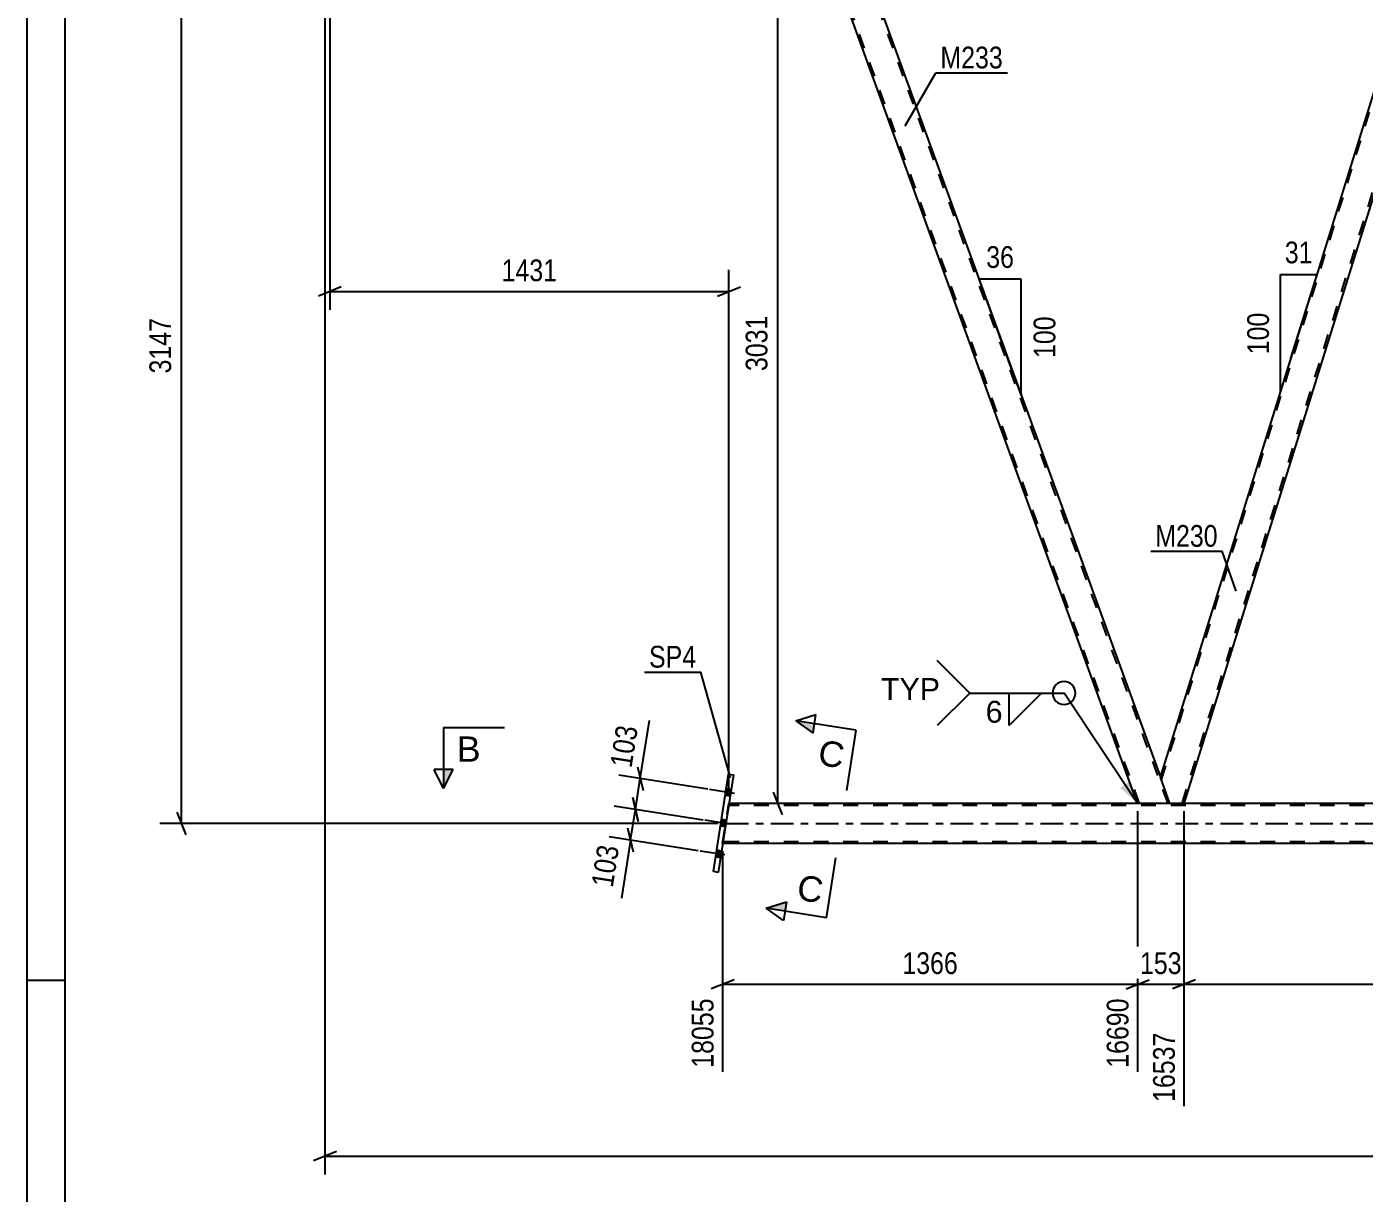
# Model space of a CAD drawing. Header units: millimetres. Extents: x 0 to 841, y 0 to 594.
# Drawn here: x 0 to 176.1, y 270 to 423.6 of the extents above; entities that cross this region are included whole.
import ezdxf

# ---------------------------------------------------------------- set-up
doc = ezdxf.new("R2010")
doc.units = ezdxf.units.MM
doc.linetypes.add('DXK_LINE_DOT2', pattern=[3.9198, 1.9599, -1.9599])
doc.linetypes.add('DXK_LINE_DOT3', pattern=[5.9187, 2.979, -0.9799, 0.9799, -0.9799])
doc.styles.add('Arial', font='arial.ttf', dxfattribs={"height": 0.2})
doc.styles.add('Arial Narrow', font='ARIALN.TTF', dxfattribs={"height": 0.2})

# ---------------------------------------------------------------- blocks, each defined once
blk = doc.blocks.new('Unknown-272366151-1135')
at = {"color": 5, "linetype": 'Continuous'}
for p, q in [((0, 594), (0, 0)), ((5, 589), (5, 5)), ((5, 298), (0, 298))]:
    blk.add_line(p, q, dxfattribs=at)
blk = doc.blocks.new('Part-272366151-4094 - 4038')
at = {"color": 2, "linetype": 'Continuous'}
for p, q in [((146.24, 321.3), (102.12, 442.52)), ((102.12, 442.52), (106.37, 442.52)), ((106.37, 442.52), (149.23, 324.77))]:
    blk.add_line(p, q, dxfattribs=at)
at = {"color": 7, "linetype": 'DXK_LINE_DOT2'}
for p, q in [((146.49, 321.3), (102.37, 442.52)), ((150.24, 321.3), (106.12, 442.52)), ((150.49, 321.3), (149.23, 324.77)), ((150.49, 321.3), (146.24, 321.3))]:
    blk.add_line(p, q, dxfattribs=at)
blk = doc.blocks.new('Part-272366151-4089 - 4038')
at = {"color": 2, "linetype": 'Continuous'}
for p, q in [((149.23, 324.77), (185.93, 442.52)), ((187.25, 442.52), (185.93, 442.52)), ((187.25, 442.52), (188.8, 438.27)), ((188.8, 438.27), (152.34, 321.3)), ((150.49, 321.3), (149.23, 324.77))]:
    blk.add_line(p, q, dxfattribs=at)
at = {"color": 7, "linetype": 'DXK_LINE_DOT2'}
for p, q in [((149.37, 324.4), (186.18, 442.52)), ((152.09, 321.3), (188.66, 438.64)), ((152.34, 321.3), (150.49, 321.3))]:
    blk.add_line(p, q, dxfattribs=at)
blk = doc.blocks.new('Part-272366151-4137 - 4038')
at = {"color": 2, "linetype": 'Continuous'}
for p, q in [((90.39, 312.34), (92.4, 325.18)), ((93.04, 325.08), (91.02, 312.24)), ((92.4, 325.18), (93.04, 325.08)), ((91.02, 312.24), (90.39, 312.34))]:
    blk.add_line(p, q, dxfattribs=at)
blk = doc.blocks.new('Part-272366151-4159 - 4038')
at = {"color": 7, "linetype": 'DXK_LINE_DOT2'}
for p, q in [((91.61, 316.02), (92.44, 321.3)), ((767.98, 321.06), (92.41, 321.06)), ((767.98, 316.26), (91.65, 316.26))]:
    blk.add_line(p, q, dxfattribs=at)
at = {"color": 2, "linetype": 'Continuous'}
for p, q in [((226.91, 321.3), (92.44, 321.3)), ((226.91, 316.02), (91.61, 316.02))]:
    blk.add_line(p, q, dxfattribs=at)
at = {"color": 7, "linetype": 'DXK_LINE_DOT3'}
blk.add_line((92.03, 318.66), (767.98, 318.66), dxfattribs=at)
blk = doc.blocks.new('Bolt-272366151-4200 - 4038')
at = {"linetype": 'Continuous'}
for points in [[(92.1, 323.24), (91.96, 322.37), (92.6, 322.27), (92.73, 323.14)], [(92.1, 323.24), (91.96, 322.37), (92.6, 322.27), (92.73, 323.14)], [(92.1, 323.24), (91.96, 322.37), (92.6, 322.27), (92.73, 323.14)], [(91.46, 319.19), (91.33, 318.32), (91.96, 318.22), (92.1, 319.09)], [(91.46, 319.19), (91.33, 318.32), (91.96, 318.22), (92.1, 319.09)], [(90.83, 315.14), (90.69, 314.27), (91.32, 314.17), (91.46, 315.04)], [(90.83, 315.14), (90.69, 314.27), (91.32, 314.17), (91.46, 315.04)], [(90.83, 315.14), (90.69, 314.27), (91.32, 314.17), (91.46, 315.04)]]:
    blk.add_hatch(color=1, dxfattribs=at).paths.add_polyline_path(points)
at = {"color": 1, "linetype": 'Continuous'}
for p, q in [((93.18, 322.63), (89.9, 323.14)), ((93.18, 322.63), (89.9, 323.14)), ((93.18, 322.63), (89.9, 323.14)), ((92.6, 322.27), (91.96, 322.37)), ((92.6, 322.27), (91.96, 322.37)), ((92.6, 322.27), (91.96, 322.37)), ((92.73, 323.14), (92.1, 323.24)), ((92.73, 323.14), (92.1, 323.24)), ((92.73, 323.14), (92.1, 323.24)), ((92.54, 318.58), (89.26, 319.09)), ((92.54, 318.58), (89.26, 319.09)), ((92.1, 319.09), (91.46, 319.19)), ((92.1, 319.09), (91.46, 319.19)), ((91.96, 318.22), (91.33, 318.32)), ((91.96, 318.22), (91.33, 318.32)), ((91.91, 314.53), (88.63, 315.04)), ((91.91, 314.53), (88.63, 315.04)), ((91.91, 314.53), (88.63, 315.04)), ((91.32, 314.17), (90.69, 314.27)), ((91.32, 314.17), (90.69, 314.27)), ((91.32, 314.17), (90.69, 314.27)), ((91.46, 315.04), (90.83, 315.14)), ((91.46, 315.04), (90.83, 315.14)), ((91.46, 315.04), (90.83, 315.14))]:
    blk.add_line(p, q, dxfattribs=at)
blk = doc.blocks.new('StraightDimension-272366151-5134 - 4038')
at = {"color": 7, "linetype": 'Continuous'}
for p, q in [((99.46, 441.02), (98.26, 444.02)), ((100.19, 442.52), (96.01, 442.52)), ((98.86, 321.3), (98.86, 442.52)), ((98.26, 322.8), (99.46, 319.8)), ((131.96, 321.3), (96.01, 321.3))]:
    blk.add_line(p, q, dxfattribs=at)
at = {"color": 0}
blk.add_wipeout([(98.11, 386.16), (93.91, 386.16), (93.91, 377.65), (98.11, 377.65)], dxfattribs=at)
at = {"color": 3, "style": 'Arial Narrow'}
blk.add_text('3031', height=2.863, rotation=90.0002, dxfattribs=at).set_placement((97.51, 378.25))
blk = doc.blocks.new('StraightDimension-272366151-20309 - 4038')
at = {"color": 7, "linetype": 'Continuous'}
for p, q in [((80.41, 326.15), (81.13, 323)), ((89.66, 323.18), (77.95, 325.02)), ((80.13, 320.53), (80.77, 324.58)), ((89.03, 319.13), (77.32, 320.97)), ((80.49, 318.95), (79.77, 322.1))]:
    blk.add_line(p, q, dxfattribs=at)
at = {"color": 0}
blk.add_wipeout([(81.15, 331.81), (77, 332.47), (75.96, 325.86), (80.11, 325.21)], dxfattribs=at)
at = {"color": 7, "linetype": 'Continuous'}
blk.add_line((80.77, 324.58), (81.97, 332.22), dxfattribs=at)
blk.add_line((80.77, 324.58), (81.97, 332.22), dxfattribs=at)
at = {"color": 3, "style": 'Arial Narrow'}
blk.add_text('103', height=2.863, rotation=81.0735, dxfattribs=at).set_placement((79.61, 325.9))
blk = doc.blocks.new('StraightDimension-272366151-20645 - 4038')
at = {"color": 7, "linetype": 'Continuous'}
for p, q in [((39.26, 437.02), (39.26, 272.46)), ((40.76, 275.46), (37.76, 274.26)), ((39.26, 274.86), (778.84, 274.86))]:
    blk.add_line(p, q, dxfattribs=at)
blk = doc.blocks.new('StraightDimension-272366151-5375 - 4038')
at = {"color": 7, "linetype": 'Continuous'}
for p, q in [((20.96, 443.02), (19.76, 446.02)), ((38.26, 444.52), (17.51, 444.52)), ((20.36, 318.66), (20.36, 444.52)), ((19.76, 320.16), (20.96, 317.16)), ((91.03, 318.66), (17.51, 318.66))]:
    blk.add_line(p, q, dxfattribs=at)
at = {"color": 0}
blk.add_wipeout([(19.61, 385.84), (15.41, 385.84), (15.41, 377.33), (19.61, 377.33)], dxfattribs=at)
at = {"color": 3, "style": 'Arial Narrow'}
blk.add_text('3147', height=2.863, rotation=90.0002, dxfattribs=at).set_placement((19.01, 377.93))
blk = doc.blocks.new('StraightDimension-272366151-4673 - 4038')
at = {"color": 7, "linetype": 'Continuous'}
for p, q in [((146.24, 320.3), (146.24, 285.97)), ((91.61, 315.02), (91.61, 285.97)), ((93.11, 298.1), (90.11, 296.9)), ((144.74, 296.9), (147.74, 298.1)), ((91.61, 297.5), (146.24, 297.5))]:
    blk.add_line(p, q, dxfattribs=at)
at = {"color": 0}
blk.add_wipeout([(123.18, 298.25), (123.18, 302.45), (114.67, 302.45), (114.67, 298.25)], dxfattribs=at)
at = {"color": 0, "linetype": 'Continuous'}
for points in [[(91.01, 296.25), (86.81, 296.25), (86.81, 285.91), (91.01, 285.91)], [(145.64, 296.25), (141.44, 296.25), (141.44, 285.91), (145.64, 285.91)]]:
    blk.add_wipeout(points, dxfattribs=at)
at = {"color": 3, "style": 'Arial Narrow'}
blk.add_text('1366', height=2.863, dxfattribs=at).set_placement((115.27, 298.85))
at = {"color": 3, "linetype": 'Continuous', "style": 'Arial Narrow'}
for s, p in [('18055', (90.41, 286.51)), ('16690', (145.04, 286.51))]:
    blk.add_text(s, height=2.863, rotation=90.0002, dxfattribs=at).set_placement(p)
blk = doc.blocks.new('StraightDimension-272366151-4690 - 4038')
at = {"color": 7, "linetype": 'Continuous'}
for p, q in [((146.24, 320.3), (146.24, 285.97)), ((152.34, 320.3), (152.34, 281.47)), ((144.74, 296.9), (147.74, 298.1)), ((153.84, 298.1), (150.84, 296.9)), ((146.24, 297.5), (152.34, 297.5))]:
    blk.add_line(p, q, dxfattribs=at)
at = {"color": 0}
blk.add_wipeout([(152.63, 298.25), (152.63, 302.45), (145.95, 302.45), (145.95, 298.25)], dxfattribs=at)
at = {"color": 0, "linetype": 'Continuous'}
blk.add_wipeout([(151.74, 291.75), (147.54, 291.75), (147.54, 281.41), (151.74, 281.41)], dxfattribs=at)
at = {"color": 3, "style": 'Arial Narrow'}
blk.add_text('153', height=2.863, dxfattribs=at).set_placement((146.55, 298.85))
at = {"color": 3, "linetype": 'Continuous', "style": 'Arial Narrow'}
blk.add_text('16537', height=2.863, rotation=90.0002, dxfattribs=at).set_placement((151.14, 282.01))
blk = doc.blocks.new('StraightDimension-272366151-4714 - 4038')
at = {"color": 7, "linetype": 'Continuous'}
for p, q in [((152.34, 320.3), (152.34, 281.47)), ((231.37, 320.3), (231.37, 285.97)), ((153.84, 298.1), (150.84, 296.9)), ((229.87, 296.9), (232.87, 298.1)), ((152.34, 297.5), (231.37, 297.5))]:
    blk.add_line(p, q, dxfattribs=at)
at = {"color": 0}
blk.add_wipeout([(196.11, 298.25), (196.11, 302.45), (187.6, 302.45), (187.6, 298.25)], dxfattribs=at)
at = {"color": 0, "linetype": 'Continuous'}
blk.add_wipeout([(230.77, 296.25), (226.57, 296.25), (226.57, 285.91), (230.77, 285.91)], dxfattribs=at)
at = {"color": 3, "style": 'Arial Narrow'}
blk.add_text('1976', height=2.863, dxfattribs=at).set_placement((188.2, 298.85))
at = {"color": 3, "linetype": 'Continuous', "style": 'Arial Narrow'}
blk.add_text('14561', height=2.863, rotation=90.0002, dxfattribs=at).set_placement((230.17, 286.51))
blk = doc.blocks.new('StraightDimension-272366151-5116 - 4038')
at = {"color": 7, "linetype": 'Continuous'}
for p, q in [((39.9, 441.52), (39.9, 386.33)), ((92.44, 322.3), (92.44, 391.58)), ((41.4, 389.33), (38.4, 388.13)), ((90.94, 388.13), (93.94, 389.33)), ((39.9, 388.73), (92.44, 388.73))]:
    blk.add_line(p, q, dxfattribs=at)
at = {"color": 0}
blk.add_wipeout([(70.43, 389.48), (70.43, 393.68), (61.91, 393.68), (61.91, 389.48)], dxfattribs=at)
at = {"color": 3, "style": 'Arial Narrow'}
blk.add_text('1431', height=2.863, dxfattribs=at).set_placement((62.51, 390.08))
blk = doc.blocks.new('StraightDimension-272366151-20310 - 4038')
at = {"color": 7, "linetype": 'Continuous'}
for p, q in [((89.03, 319.13), (77.32, 320.97)), ((79.5, 316.47), (80.13, 320.53)), ((79.77, 322.1), (80.49, 318.95)), ((79.86, 314.9), (79.14, 318.05)), ((88.39, 315.08), (76.68, 316.92))]:
    blk.add_line(p, q, dxfattribs=at)
at = {"color": 0}
blk.add_wipeout([(78.68, 316.07), (74.53, 316.72), (73.49, 310.12), (77.64, 309.47)], dxfattribs=at)
at = {"color": 7, "linetype": 'Continuous'}
blk.add_line((79.5, 316.47), (78.3, 308.83), dxfattribs=at)
blk.add_line((79.5, 316.47), (78.3, 308.83), dxfattribs=at)
at = {"color": 3, "style": 'Arial Narrow'}
blk.add_text('103', height=2.863, rotation=81.0735, dxfattribs=at).set_placement((77.14, 310.15))
blk = doc.blocks.new('AngleDimension-272366151-23024 - 4038')
at = {"color": 7, "linetype": 'Continuous'}
for p, q in [((130.4, 376.49), (125.37, 390.33)), ((130.91, 390.33), (125.37, 390.33)), ((130.91, 375.1), (125.37, 390.33)), ((130.91, 375.1), (130.91, 390.33))]:
    blk.add_line(p, q, dxfattribs=at)
at = {"color": 0}
for points in [[(130.57, 391.23), (130.57, 395.43), (125.71, 395.43), (125.71, 391.23)], [(136.01, 386.06), (131.81, 386.06), (131.81, 379.37), (136.01, 379.37)]]:
    blk.add_wipeout(points, dxfattribs=at)
at = {"color": 3, "style": 'Arial Narrow'}
blk.add_text('36', height=2.863, dxfattribs=at).set_placement((126.31, 391.83))
blk.add_text('100', height=2.863, rotation=90.0002, dxfattribs=at).set_placement((135.41, 379.97))
blk = doc.blocks.new('AngleDimension-272366151-23038 - 4038')
at = {"color": 7, "linetype": 'Continuous'}
for p, q in [((165.03, 390.94), (169.86, 390.94)), ((165.03, 375.47), (169.86, 390.94)), ((165.03, 375.47), (165.03, 390.94)), ((166.43, 379.95), (169.86, 390.94))]:
    blk.add_line(p, q, dxfattribs=at)
at = {"color": 0}
for points in [[(169.87, 391.84), (169.87, 396.04), (165.02, 396.04), (165.02, 391.84)], [(164.13, 386.55), (159.93, 386.55), (159.93, 379.86), (164.13, 379.86)]]:
    blk.add_wipeout(points, dxfattribs=at)
at = {"color": 3, "style": 'Arial Narrow'}
blk.add_text('31', height=2.863, dxfattribs=at).set_placement((165.62, 392.44))
blk.add_text('100', height=2.863, rotation=90.0002, dxfattribs=at).set_placement((163.53, 380.46))
blk = doc.blocks.new('Mark-272366151-4085 - 4038')
at = {"color": 0}
blk.add_wipeout([(156.79, 355.11), (156.79, 358.11), (148.56, 358.11), (148.56, 355.11)], dxfattribs=at)
blk.add_wipeout([(156.79, 355.11), (156.79, 358.11), (148.56, 358.11), (148.56, 355.11)], dxfattribs=at)
at = {"color": 30, "linetype": 'Continuous'}
for p in [(147.96, 354.51), (159.23, 349.27)]:
    blk.add_line(p, (157.39, 354.51), dxfattribs=at)
at = {"color": 3, "style": 'Arial Narrow'}
blk.add_text('M230', height=2.863, dxfattribs=at).set_placement((148.56, 355.11))
blk = doc.blocks.new('Mark-272366151-4090 - 4038')
at = {"color": 0}
blk.add_wipeout([(128.5, 418.1), (128.5, 421.1), (120.28, 421.1), (120.28, 418.1)], dxfattribs=at)
blk.add_wipeout([(128.5, 418.1), (128.5, 421.1), (120.28, 421.1), (120.28, 418.1)], dxfattribs=at)
at = {"color": 30, "linetype": 'Continuous'}
for p, q in [((115.62, 410.53), (119.68, 417.5)), ((119.68, 417.5), (129.1, 417.5))]:
    blk.add_line(p, q, dxfattribs=at)
at = {"color": 3, "style": 'Arial Narrow'}
blk.add_text('M233', height=2.863, dxfattribs=at).set_placement((120.28, 418.1))
blk = doc.blocks.new('Mark-272366151-4133 - 4038')
at = {"color": 0}
blk.add_wipeout([(88.13, 339.2), (88.13, 342.2), (81.92, 342.2), (81.92, 339.2)], dxfattribs=at)
blk.add_wipeout([(88.13, 339.2), (88.13, 342.2), (81.92, 342.2), (81.92, 339.2)], dxfattribs=at)
at = {"color": 30, "linetype": 'Continuous'}
for p in [(81.32, 338.6), (92.64, 324.7)]:
    blk.add_line(p, (88.73, 338.6), dxfattribs=at)
at = {"color": 3, "style": 'Arial Narrow'}
blk.add_text('SP4', height=2.863, dxfattribs=at).set_placement((81.92, 339.2))
blk = doc.blocks.new('SectionMark-272366151-5423 - 4038')
at = {"linetype": 'Continuous'}
blk.add_hatch(color=6, dxfattribs=at).paths.add_polyline_path([(100.03, 308.35), (99.83, 307.12), (97.36, 307.51)])
at = {"color": 6, "linetype": 'Continuous'}
for p, q in [((101.24, 332.18), (103.9, 333.02)), ((109.14, 330.94), (101.24, 332.18)), ((97.36, 307.51), (100.03, 308.35)), ((100.03, 308.35), (99.64, 305.88)), ((99.64, 305.88), (97.36, 307.51))]:
    blk.add_line(p, q, dxfattribs=at)
at = {"color": 0, "linetype": 'Continuous'}
for points in [[(107.34, 325.9), (107.88, 329.36), (104.55, 329.88), (104.01, 326.43)], [(104.55, 308.15), (105.09, 311.61), (101.76, 312.13), (101.22, 308.67)]]:
    blk.add_wipeout(points, dxfattribs=at)
at = {"linetype": 'Continuous'}
blk.add_hatch(color=6, dxfattribs=at).paths.add_polyline_path([(103.71, 331.79), (103.51, 330.55), (101.24, 332.18)])
at = {"color": 6, "linetype": 'Continuous'}
for p, q in [((103.51, 330.55), (103.9, 333.02)), ((101.24, 332.18), (103.51, 330.55)), ((109.14, 330.94), (107.9, 323.03)), ((105.27, 306.27), (106.51, 314.17)), ((105.27, 306.27), (97.36, 307.51))]:
    blk.add_line(p, q, dxfattribs=at)
at = {"color": 3, "linetype": 'Continuous', "style": 'Arial'}
for p in [(104.01, 326.43), (101.22, 308.67)]:
    blk.add_text('C', height=3.34, rotation=-8.921, dxfattribs=at).set_placement(p)
blk = doc.blocks.new('SectionMark-272366151-5429 - 4038')
at = {"linetype": 'Continuous'}
blk.add_hatch(color=6, dxfattribs=at).paths.add_polyline_path([(54.88, 325.8), (56.13, 325.8), (54.88, 323.3)])
at = {"color": 6, "linetype": 'Continuous'}
for p, q in [((54.88, 331.3), (62.88, 331.3)), ((54.88, 331.3), (54.88, 323.3)), ((54.88, 323.3), (53.63, 325.8)), ((56.13, 325.8), (53.63, 325.8)), ((54.88, 323.3), (56.13, 325.8))]:
    blk.add_line(p, q, dxfattribs=at)
at = {"color": 0, "linetype": 'Continuous'}
blk.add_wipeout([(59.75, 326.8), (59.75, 330.3), (56.63, 330.3), (56.63, 326.8)], dxfattribs=at)
at = {"color": 3, "linetype": 'Continuous', "style": 'Arial'}
blk.add_text('B', height=3.34, dxfattribs=at).set_placement((56.63, 326.8))
blk = doc.blocks.new('WeldMark-272366151-5441 - 4038')
at = {"linetype": 'Continuous'}
blk.add_hatch(color=30, dxfattribs=at).paths.add_polyline_path([(145.2, 324.21), (146.24, 321.3), (143.95, 323.38)])
at = {"color": 3, "linetype": 'Continuous'}
for q in [(119.84, 340.14), (119.84, 331.57)]:
    blk.add_line((124.13, 335.85), q, dxfattribs=at)
at = {"color": 30, "linetype": 'Continuous'}
blk.add_line((146.24, 321.3), (136.55, 335.85), dxfattribs=at)
at = {"color": 3, "linetype": 'Continuous'}
for start, end in [(90, 270), (270, 90)]:
    blk.add_arc((136.55, 335.85), 1.5, start, end, dxfattribs=at)
at = {"color": 0}
blk.add_wipeout([(128.65, 331.75), (128.65, 335.15), (126.03, 335.15), (126.03, 331.75)], dxfattribs=at)
at = {"color": 30, "linetype": 'Continuous'}
blk.add_line((124.13, 335.85), (136.55, 335.85), dxfattribs=at)
at = {"color": 3, "linetype": 'Continuous'}
for p, q in [((129.31, 335.85), (133.59, 335.85)), ((133.59, 335.85), (129.31, 331.57)), ((129.31, 331.57), (129.31, 335.85))]:
    blk.add_line(p, q, dxfattribs=at)
at = {"color": 3, "style": 'Arial'}
blk.add_text('6', height=2.87, dxfattribs=at).set_placement((126.23, 331.95))
at = {"color": 0, "linetype": 'Continuous'}
blk.add_wipeout([(120.23, 334.95), (120.23, 337.95), (112.45, 337.95), (112.45, 334.95)], dxfattribs=at)
blk.add_wipeout([(120.23, 334.95), (120.23, 337.95), (112.45, 337.95), (112.45, 334.95)], dxfattribs=at)
at = {"color": 3, "linetype": 'Continuous', "style": 'Arial'}
blk.add_text('TYP', height=2.865, dxfattribs=at).set_placement((112.45, 334.95))

msp = doc.modelspace()

# ---------------------------------------------------------------- block references
for name in ['Unknown-272366151-1135', 'Part-272366151-4094 - 4038', 'Part-272366151-4089 - 4038', 'Part-272366151-4137 - 4038', 'Bolt-272366151-4200 - 4038', 'Part-272366151-4159 - 4038']:
    msp.add_blockref(name, (0, 0))

# ---------------------------------------------------------------- next in the draw order: block references
for name in ['StraightDimension-272366151-5134 - 4038', 'StraightDimension-272366151-20309 - 4038']:
    msp.add_blockref(name, (0, 0))

# ---------------------------------------------------------------- next in the draw order: block references
msp.add_blockref('StraightDimension-272366151-20645 - 4038', (0, 0))

# ---------------------------------------------------------------- next in the draw order: block references
for name in ['StraightDimension-272366151-5375 - 4038', 'Mark-272366151-4090 - 4038', 'AngleDimension-272366151-23024 - 4038', 'AngleDimension-272366151-23038 - 4038', 'Mark-272366151-4085 - 4038']:
    msp.add_blockref(name, (0, 0))

# ---------------------------------------------------------------- next in the draw order: block references
for name in ['StraightDimension-272366151-5116 - 4038', 'StraightDimension-272366151-4673 - 4038']:
    msp.add_blockref(name, (0, 0))

# ---------------------------------------------------------------- next in the draw order: block references
for name in ['Mark-272366151-4133 - 4038', 'SectionMark-272366151-5423 - 4038', 'StraightDimension-272366151-20310 - 4038', 'StraightDimension-272366151-4690 - 4038']:
    msp.add_blockref(name, (0, 0))

# ---------------------------------------------------------------- next in the draw order: block references
for name in ['SectionMark-272366151-5429 - 4038', 'StraightDimension-272366151-4714 - 4038']:
    msp.add_blockref(name, (0, 0))

# ---------------------------------------------------------------- next in the draw order: block references
msp.add_blockref('WeldMark-272366151-5441 - 4038', (0, 0))

doc.saveas('drawing.dxf')
